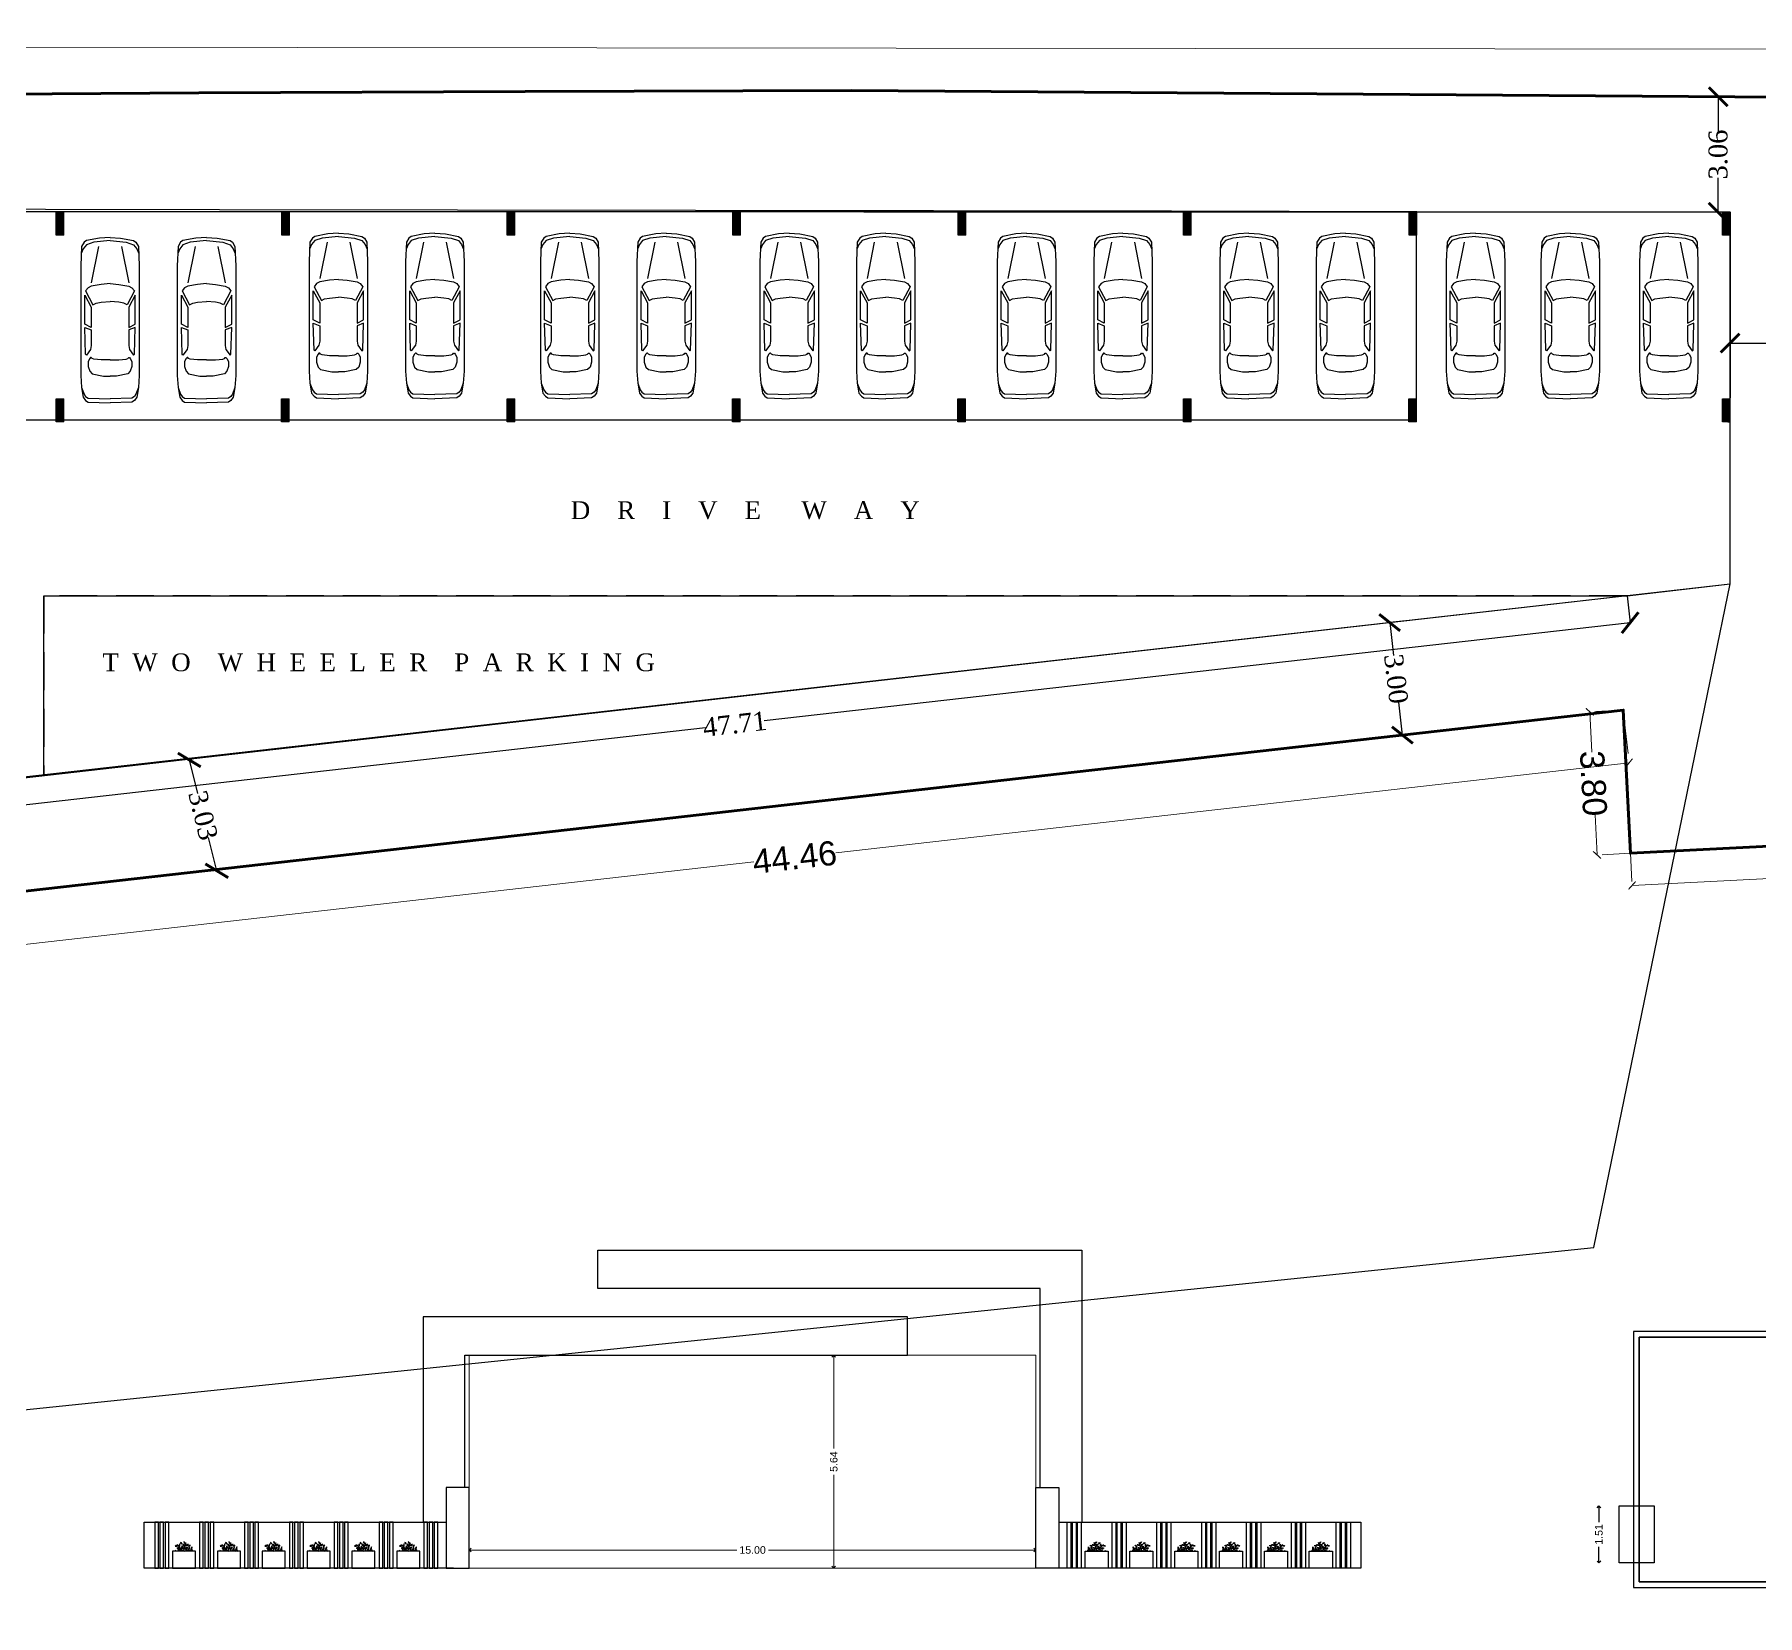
# Model space of a CAD drawing. Header units: metres. Extents: x 0 to 63445, y 32361 to 32804.
# Drawn here: x 63054.12 to 63099.73, y 32688.51 to 32730.38 of the extents above; entities that cross this region are included whole.
import ezdxf

# ---------------------------------------------------------------- set-up
doc = ezdxf.new("R2010")
doc.units = ezdxf.units.M
doc.header["$MEASUREMENT"] = 0
doc.header["$PDMODE"] = 34
doc.header["$PDSIZE"] = -10
for name, pattern in [('CONTINULUS', [0]), ('DASHED', [0.75, 0.5, -0.25]), ('DASHED2', [0.375, 0.25, -0.125]), ('HIDDEN', [9.525, 6.35, -3.175])]:
    doc.linetypes.add(name, pattern=pattern)
doc.layers.get('0').update_dxf_attribs({"lineweight": 25})
for name, color, linetype, lineweight in [('BLK_1_FLR_-1_BLT_UP_AREA', 14, 'DASHED', 9), ('CAR', 252, 'Continuous', 25), ('COLUMN', 1, 'Continuous', 30), ('DIM', 56, 'Continuous', 20), ('MAIN_GATE', 7, 'Continuous', 0), ('site', 15, 'Continuous', 50), ('TEXT-2', 65, 'Continuous', 18), ('wall', 7, 'Continuous', 30)]:
    doc.layers.add(name, color=color, linetype=linetype, lineweight=lineweight)
for name, color, linetype, plot in [('BLK_1_FLR_-1_COVERED_PARKING', 7, 'Continuous', False), ('BLK_2_FLR_0_BATH', 3, 'Continuous', False), ('SPECIAL_PARKING', 7, 'Continuous', False), ('TWO_WHEELER_PARKING', 7, 'Continuous', False)]:
    doc.layers.add(name, color=color, linetype=linetype, plot=plot)
for name, color, linetype in [('ICT_LANDING_POINT_1', 7, 'Continuous'), ('ICT_LANDING_POINT_1_DOOR_2', 7, 'Continuous'), ('TREE', 94, 'Continuous'), ('VISITOR_PARKING', 7, 'Continuous')]:
    doc.layers.add(name, color=color, linetype=linetype)
doc.styles.add('Arial', font='arial.ttf', dxfattribs={"height": 0.2})
doc.styles.add('RS', font='', dxfattribs={"height": 24})
doc.styles.get("Standard").update_dxf_attribs({"font": 'arial.ttf', "height": 0.4})
doc.styles.add('style2', font='arial.ttf', dxfattribs={"height": 0.25})
doc.styles.add('TNR', font='times.ttf', dxfattribs={"height": 0.5})
doc.styles.get('RS').set_extended_font_data('Century Gothic')
doc.dimstyles.new('ARCHANA', dxfattribs={"dimscale": 0, "dimtxt": 0.5, "dimasz": 0.5, "dimexe": 0, "dimexo": 0, "dimgap": 0, "dimtad": 0, "dimzin": 0, "dimdsep": 46, "dimtxsty": 'TNR', "dimblk": 'ARCHTICK', "dimcen": 0.09, "dimclrd": 36, "dimclre": 36, "dimclrt": 7, "dimadec": 0, "dimazin": 0, "dimtfac": 1, "dimtofl": 0, "dimtmove": 0, "dimatfit": 3, "dimldrblk": 'ARCHTICK', "dimfxl": 1, "dimfrac": 2, "dimtolj": 1, "dimtzin": 0, "dimlwd": -1, "dimlwe": -1, "dimarcsym": 0})
doc.dimstyles.new('INT DIM', dxfattribs={"dimtxt": 0.3, "dimasz": 0.1, "dimexe": 0.18, "dimexo": 0.0625, "dimgap": 0.09, "dimtad": 0, "dimzin": 0, "dimdsep": 46, "dimtxsty": 'style2', "dimblk": 'OPEN90', "dimcen": 0.09, "dimse1": 1, "dimse2": 1, "dimclrd": 250, "dimclrt": 256, "dimadec": 0, "dimazin": 0, "dimtfac": 1, "dimtofl": 0, "dimtmove": 0, "dimatfit": 3, "dimfxl": 0.18, "dimtolj": 1, "dimtzin": 0, "dimlwd": -1, "dimarcsym": 0})

# ---------------------------------------------------------------- blocks, each defined once
blk = doc.blocks.new('_ArchTick')
at = {"color": 0, "linetype": 'ByBlock', "const_width": 0.15}
blk.add_lwpolyline([(-0.5, -0.5), (0.5, 0.5)], dxfattribs=at)
blk = doc.blocks.new('*D121')
at = {"layer": 'Defpoints', "color": 0, "linetype": 'HIDDEN', "ltscale": 3, "transparency": 16777216}
for p in [(62981.258, 32730.117), (62981.257, 32728.733), (63118.182, 32728.596)]:
    blk.add_point(p, dxfattribs=at)
at = {"layer": 'DIM', "color": 36, "linetype": 'DASHED2', "ltscale": 3, "transparency": 16777216}
for p, q in [((62981.257, 32729.117), (62981.258, 32730.117)), ((63118.183, 32728.979), (63118.184, 32729.979))]:
    blk.add_line(p, q, dxfattribs=at)
at = {"layer": 'DIM', "ltscale": 3, "transparency": 16777216}
for p, q in [((62981.258, 32730.117), (63046.477, 32730.051)), ((63118.184, 32729.979), (63049.073, 32730.049))]:
    blk.add_line(p, q, dxfattribs=at)
at = {"layer": 'DIM', "linetype": 'HIDDEN', "ltscale": 3, "transparency": 16777216, "xscale": 0.2, "yscale": 0.2, "zscale": 0.2}
for p, rotation in [((62981.258, 32730.117), 179.9424950287205), ((63118.184, 32729.979), 359.9424950287206)]:
    blk.add_blockref('_ArchTick', p, dxfattribs=dict(at, rotation=rotation))
at = {"layer": 'DIM', "linetype": 'HIDDEN', "ltscale": 3, "transparency": 16777216, "insert": (63047.775, 32730.05), "char_height": 0.4, "attachment_point": 5, "rotation": 359.9425}
blk.add_mtext('\\A1;{\\H1.6x;136.93}', dxfattribs=at)
blk = doc.blocks.new('*D118')
at = {"layer": 'Defpoints', "color": 0, "linetype": 'HIDDEN', "ltscale": 3, "transparency": 16777216}
for p in [(63096.175, 32712.489), (63051.993, 32707.482), (63052.152, 32706.085)]:
    blk.add_point(p, dxfattribs=at)
at = {"layer": 'DIM', "color": 36, "linetype": 'DASHED2', "ltscale": 3, "transparency": 16777216}
for p, q in [((63096.22, 32712.086), (63096.333, 32711.092)), ((63052.039, 32707.078), (63052.152, 32706.085))]:
    blk.add_line(p, q, dxfattribs=at)
at = {"layer": 'DIM', "ltscale": 3, "transparency": 16777216}
for p, q in [((63096.333, 32711.092), (63075.328, 32708.712)), ((63052.152, 32706.085), (63073.157, 32708.466))]:
    blk.add_line(p, q, dxfattribs=at)
at = {"layer": 'DIM', "linetype": 'HIDDEN', "ltscale": 3, "transparency": 16777216, "xscale": 0.2, "yscale": 0.2, "zscale": 0.2}
for p, rotation in [((63096.333, 32711.092), 6.466326129298042), ((63052.152, 32706.085), 186.4663261292981)]:
    blk.add_blockref('_ArchTick', p, dxfattribs=dict(at, rotation=rotation))
at = {"layer": 'DIM', "linetype": 'HIDDEN', "ltscale": 3, "transparency": 16777216, "insert": (63074.242, 32708.589), "char_height": 0.4, "attachment_point": 5, "rotation": 6.4663}
blk.add_mtext('\\A1;{\\H1.6x;44.46}', dxfattribs=at)
blk = doc.blocks.new('*D132')
at = {"layer": 'Defpoints', "color": 0, "linetype": 'HIDDEN', "ltscale": 3, "transparency": 16777216}
for p in [(63095.291, 32712.444), (63096.175, 32712.489), (63096.369, 32708.697)]:
    blk.add_point(p, dxfattribs=at)
at = {"layer": 'DIM', "color": 36, "linetype": 'DASHED2', "ltscale": 3, "transparency": 16777216}
for p, q in [((63096.175, 32712.489), (63095.291, 32712.444)), ((63096.369, 32708.697), (63095.485, 32708.652))]:
    blk.add_line(p, q, dxfattribs=at)
at = {"layer": 'DIM', "ltscale": 3, "transparency": 16777216}
for p, q in [((63095.291, 32712.444), (63095.346, 32711.377)), ((63095.485, 32708.652), (63095.43, 32709.719))]:
    blk.add_line(p, q, dxfattribs=at)
at = {"layer": 'DIM', "linetype": 'HIDDEN', "ltscale": 3, "transparency": 16777216, "xscale": 0.2, "yscale": 0.2, "zscale": 0.2}
for p, rotation in [((63095.291, 32712.444), 92.92640889805112), ((63095.485, 32708.652), 272.9264088980511)]:
    blk.add_blockref('_ArchTick', p, dxfattribs=dict(at, rotation=rotation))
at = {"layer": 'DIM', "linetype": 'HIDDEN', "ltscale": 3, "transparency": 16777216, "insert": (63095.388, 32710.548), "char_height": 0.4, "attachment_point": 5, "rotation": 272.9264}
blk.add_mtext('\\A1;{\\H1.6x;3.80}', dxfattribs=at)
blk = doc.blocks.new('*D133')
at = {"layer": 'Defpoints', "color": 0, "linetype": 'HIDDEN', "ltscale": 3, "transparency": 16777216}
for p in [(63105.984, 32709.189), (63096.369, 32708.697), (63096.412, 32707.847)]:
    blk.add_point(p, dxfattribs=at)
at = {"layer": 'DIM', "color": 36, "linetype": 'DASHED2', "ltscale": 3, "transparency": 16777216}
for p, q in [((63105.984, 32709.189), (63106.028, 32708.339)), ((63096.369, 32708.697), (63096.412, 32707.847))]:
    blk.add_line(p, q, dxfattribs=at)
at = {"layer": 'DIM', "ltscale": 3, "transparency": 16777216}
for p, q in [((63096.412, 32707.847), (63100.39, 32708.05)), ((63106.028, 32708.339), (63102.05, 32708.135))]:
    blk.add_line(p, q, dxfattribs=at)
at = {"layer": 'DIM', "linetype": 'HIDDEN', "ltscale": 3, "transparency": 16777216, "xscale": 0.2, "yscale": 0.2, "zscale": 0.2}
for p, rotation in [((63106.028, 32708.339), 2.926408898062193), ((63096.412, 32707.847), 182.9264088980622)]:
    blk.add_blockref('_ArchTick', p, dxfattribs=dict(at, rotation=rotation))
at = {"layer": 'DIM', "linetype": 'HIDDEN', "ltscale": 3, "transparency": 16777216, "insert": (63101.22, 32708.093), "char_height": 0.4, "attachment_point": 5, "rotation": 2.9264}
blk.add_mtext('\\A1;{\\H1.6x;9.63}', dxfattribs=at)
blk = doc.blocks.new('A$C7D115503')
at = {"layer": 'COLUMN', "ltscale": 3}
h = blk.add_hatch(dxfattribs=at)
h.set_pattern_fill('ANSI31', color=256, style=0)
h.paths.add_polyline_path([(-14.4, -11.6), (-6.4, -11.6), (-6.4, 12.4), (-14.4, 12.4)])
at = {"layer": 'COLUMN', "ltscale": 0.05}
for p, q in [((-14.4, 12.4), (-6.4, 12.4)), ((-14.4, 12.4), (-14.4, -11.6)), ((-6.4, 12.4), (-6.4, -11.6)), ((-6.4, -11.6), (-14.4, -11.6))]:
    blk.add_line(p, q, dxfattribs=at)
blk = doc.blocks.new('A$C1D283AF7')
at = {"layer": 'CAR', "linetype": 'ByBlock'}
for p, q in [((458, 4762, 0), (509, 5066, 0)), ((458, 4762, 0), (534, 4965, 0)), ((509, 5066, 0), (585, 5167, 0)), ((534, 4965, 0), (585, 5041, 0)), ((585, 5167, 0), (661, 5218, 0)), ((585, 5041, 0), (661, 5091, 0)), ((661, 5218, 0), (1345, 5243, 0)), ((661, 5091, 0), (1345, 5117, 0)), ((2029, 5218, 0), (1345, 5243, 0)), ((2029, 5091, 0), (1345, 5117, 0)), ((2105, 5167, 0), (2029, 5218, 0)), ((2105, 5041, 0), (2029, 5091, 0)), ((2181, 5066, 0), (2105, 5167, 0)), ((2156, 4965, 0), (2105, 5041, 0)), ((2232, 4762, 0), (2156, 4965, 0)), ((2232, 4762, 0), (2181, 5066, 0)), ((433, 4382, 0), (458, 4762, 0)), ((433, 961, 0), (433, 4382, 0)), ((711, 4255, 0), (787, 4331, 0)), ((787, 4331, 0), (1142, 4407, 0)), ((1142, 4407, 0), (1345, 4407, 0)), ((1548, 4407, 0), (1345, 4407, 0)), ((1902, 4331, 0), (1548, 4407, 0)), ((1978, 4255, 0), (1902, 4331, 0)), ((2257, 4382, 0), (2232, 4762, 0)), ((2257, 961, 0), (2257, 4382, 0)), ((661, 4103, 0), (711, 4255, 0)), ((661, 3951, 0), (661, 4103, 0)), ((711, 3850, 0), (661, 3951, 0)), ((737, 3824, 0), (711, 3850, 0)), ((762, 3824, 0), (737, 3824, 0)), ((787, 3850, 0), (762, 3824, 0)), ((838, 3875, 0), (787, 3850, 0)), ((1066, 3900, 0), (838, 3875, 0)), ((1345, 3900, 0), (1066, 3900, 0)), ((1345, 3900, 0), (1624, 3900, 0)), ((1624, 3900, 0), (1852, 3875, 0)), ((1852, 3875, 0), (1902, 3850, 0)), ((1902, 3850, 0), (1928, 3824, 0)), ((1928, 3824, 0), (1953, 3824, 0)), ((1953, 3824, 0), (1978, 3850, 0)), ((2029, 4103, 0), (1978, 4255, 0)), ((1978, 3850, 0), (2029, 3951, 0)), ((2029, 3951, 0), (2029, 4103, 0)), ((585, 3723, 0), (559, 2887, 0)), ((610, 3748, 0), (585, 3723, 0)), ((737, 3571, 0), (610, 3748, 0)), ((762, 3444, 0), (737, 3571, 0)), ((762, 2963, 0), (762, 3444, 0)), ((1928, 3444, 0), (1953, 3571, 0)), ((1928, 2963, 0), (1928, 3444, 0)), ((1953, 3571, 0), (2080, 3748, 0)), ((2080, 3748, 0), (2105, 3723, 0)), ((2105, 3723, 0), (2130, 2887, 0)), ((559, 2887, 0), (762, 2963, 0)), ((762, 2887, 0), (559, 2785, 0)), ((559, 2785, 0), (559, 1873, 0)), ((762, 2253, 0), (762, 2887, 0)), ((2130, 2887, 0), (1928, 2963, 0)), ((1928, 2887, 0), (2130, 2785, 0)), ((1928, 2253, 0), (1928, 2887, 0)), ((2130, 2785, 0), (2130, 1873, 0)), ((559, 1873, 0), (762, 2253, 0)), ((585, 1746, 0), (813, 2177, 0)), ((813, 2177, 0), (914, 2126, 0)), ((1877, 2177, 0), (1776, 2126, 0)), ((2105, 1746, 0), (1877, 2177, 0)), ((2130, 1873, 0), (1928, 2253, 0)), ((661, 1645, 0), (585, 1746, 0)), ((762, 1594, 0), (661, 1645, 0)), ((914, 2126, 0), (1066, 2101, 0)), ((1066, 2101, 0), (1345, 2076, 0)), ((1624, 2101, 0), (1345, 2076, 0)), ((1776, 2126, 0), (1624, 2101, 0)), ((1928, 1594, 0), (2029, 1645, 0)), ((2029, 1645, 0), (2105, 1746, 0)), ((1066, 1544, 0), (762, 1594, 0)), ((990, 353, 0), (762, 1493, 0)), ((1345, 1518, 0), (1066, 1544, 0)), ((1345, 1518, 0), (1624, 1544, 0)), ((1624, 1544, 0), (1928, 1594, 0)), ((1700, 353, 0), (1928, 1493, 0)), ((458, 353, 0), (433, 961, 0)), ((509, 429, 0), (458, 555, 0)), ((2181, 429, 0), (2232, 555, 0)), ((2232, 353, 0), (2257, 961, 0)), ((534, 226, 0), (458, 353, 0)), ((610, 302, 0), (509, 429, 0)), ((610, 175, 0), (534, 226, 0)), ((838, 226, 0), (610, 302, 0)), ((1015, 99, 0), (610, 175, 0)), ((1345, 175, 0), (838, 226, 0)), ((1345, 74, 0), (1015, 99, 0)), ((1345, 175, 0), (1852, 226, 0)), ((1345, 74, 0), (1674, 99, 0)), ((1674, 99, 0), (2080, 175, 0)), ((1852, 226, 0), (2080, 302, 0)), ((2080, 302, 0), (2181, 429, 0)), ((2080, 175, 0), (2156, 226, 0)), ((2156, 226, 0), (2232, 353, 0))]:
    blk.add_line(p, q, dxfattribs=at)
blk = doc.blocks.new('*D150')
at = {"layer": 'Defpoints', "color": 0, "ltscale": 0.5, "transparency": 16777216}
for p in [(63058.487, 32711.237), (63058.215, 32711.169), (63059.214, 32708.3)]:
    blk.add_point(p, dxfattribs=at)
at = {"layer": 'wall', "color": 36, "ltscale": 0.5, "transparency": 16777216}
for p, q in [((63058.487, 32711.237), (63058.215, 32711.169)), ((63058.215, 32711.169), (63058.434, 32710.284)), ((63058.942, 32708.233), (63058.723, 32709.118)), ((63059.214, 32708.3), (63058.942, 32708.233))]:
    blk.add_line(p, q, dxfattribs=at)
at = {"layer": 'wall', "color": 36, "ltscale": 0.5, "transparency": 16777216, "xscale": 0.5, "yscale": 0.5, "zscale": 0.5}
for p, rotation in [((63058.215, 32711.169), 103.9059991538562), ((63058.942, 32708.233), 283.9059991538562)]:
    blk.add_blockref('_ArchTick', p, dxfattribs=dict(at, rotation=rotation))
at = {"layer": 'wall', "color": 7, "ltscale": 0.5, "transparency": 16777216, "insert": (63058.579, 32709.701), "char_height": 0.5, "attachment_point": 5, "rotation": 283.906, "style": 'TNR'}
blk.add_mtext('\\A1;3.03', dxfattribs=at)
blk = doc.blocks.new('*D151')
at = {"layer": 'Defpoints', "color": 0, "ltscale": 0.5, "transparency": 16777216}
for p in [(63089.993, 32714.808), (63090.419, 32714.856), (63090.757, 32711.875)]:
    blk.add_point(p, dxfattribs=at)
at = {"layer": 'wall', "color": 36, "ltscale": 0.5, "transparency": 16777216}
for p, q in [((63090.419, 32714.856), (63089.993, 32714.808)), ((63089.993, 32714.808), (63090.092, 32713.931)), ((63090.331, 32711.827), (63090.232, 32712.703)), ((63090.757, 32711.875), (63090.331, 32711.827))]:
    blk.add_line(p, q, dxfattribs=at)
at = {"layer": 'wall', "color": 36, "ltscale": 0.5, "transparency": 16777216, "xscale": 0.5, "yscale": 0.5, "zscale": 0.5}
for p, rotation in [((63089.993, 32714.808), 96.46632612930787), ((63090.331, 32711.827), 276.4663261293079)]:
    blk.add_blockref('_ArchTick', p, dxfattribs=dict(at, rotation=rotation))
at = {"layer": 'wall', "color": 7, "ltscale": 0.5, "transparency": 16777216, "insert": (63090.162, 32713.317), "char_height": 0.5, "attachment_point": 5, "rotation": 276.4663, "style": 'TNR'}
blk.add_mtext('\\A1;3.00', dxfattribs=at)
blk = doc.blocks.new('*D164')
at = {"layer": 'Defpoints', "color": 0, "ltscale": 0.5, "transparency": 16777216}
for p in [(63096.278, 32715.52), (63096.359, 32714.804), (63048.872, 32710.147)]:
    blk.add_point(p, dxfattribs=at)
at = {"layer": 'wall', "color": 36, "ltscale": 0.5, "transparency": 16777216}
for p, q in [((63096.278, 32715.52), (63096.359, 32714.804)), ((63096.359, 32714.804), (63073.431, 32712.206)), ((63048.953, 32709.431), (63071.881, 32712.03)), ((63048.872, 32710.147), (63048.953, 32709.431))]:
    blk.add_line(p, q, dxfattribs=at)
at = {"layer": 'wall', "color": 36, "ltscale": 0.5, "transparency": 16777216, "xscale": 0.5, "yscale": 0.5, "zscale": 0.5}
for p, rotation in [((63096.359, 32714.804), 6.466326129304158), ((63048.953, 32709.431), 186.4663261293041)]:
    blk.add_blockref('_ArchTick', p, dxfattribs=dict(at, rotation=rotation))
at = {"layer": 'wall', "color": 7, "ltscale": 0.5, "transparency": 16777216, "insert": (63072.656, 32712.118), "char_height": 0.5, "attachment_point": 5, "rotation": 6.4663, "style": 'TNR'}
blk.add_mtext('\\A1;47.71', dxfattribs=at)
blk = doc.blocks.new('*D173')
at = {"layer": 'Defpoints', "color": 0, "ltscale": 0.5, "transparency": 16777216}
for p in [(63098.69, 32728.732), (63099.03, 32728.732), (63099.008, 32725.675)]:
    blk.add_point(p, dxfattribs=at)
at = {"layer": 'wall', "color": 36, "ltscale": 0.5, "transparency": 16777216}
for p, q in [((63099.03, 32728.732), (63098.69, 32728.732)), ((63098.69, 32728.732), (63098.69, 32727.82)), ((63098.69, 32725.675), (63098.69, 32726.587)), ((63099.008, 32725.675), (63098.69, 32725.675))]:
    blk.add_line(p, q, dxfattribs=at)
at = {"layer": 'wall', "color": 36, "ltscale": 0.5, "transparency": 16777216, "xscale": 0.5, "yscale": 0.5, "zscale": 0.5}
for p, rotation in [((63098.69, 32728.732), 90), ((63098.69, 32725.675), 270)]:
    blk.add_blockref('_ArchTick', p, dxfattribs=dict(at, rotation=rotation))
at = {"layer": 'wall', "color": 7, "ltscale": 0.5, "transparency": 16777216, "insert": (63098.69, 32727.204), "char_height": 0.5, "attachment_point": 5, "rotation": 90, "style": 'TNR'}
blk.add_mtext('\\A1;3.06', dxfattribs=at)
blk = doc.blocks.new('*D174')
at = {"layer": 'Defpoints', "color": 0, "ltscale": 0.5, "transparency": 16777216}
for p in [(63099.005, 32722.321), (63119.77, 32722.339), (63119.77, 32722.208)]:
    blk.add_point(p, dxfattribs=at)
at = {"layer": 'wall', "color": 36, "ltscale": 0.5, "transparency": 16777216}
for p, q in [((63099.005, 32722.321), (63099.005, 32722.208)), ((63099.005, 32722.208), (63108.579, 32722.208)), ((63119.77, 32722.208), (63110.196, 32722.208)), ((63119.77, 32722.339), (63119.77, 32722.208))]:
    blk.add_line(p, q, dxfattribs=at)
at = {"layer": 'wall', "color": 36, "ltscale": 0.5, "transparency": 16777216, "xscale": 0.5, "yscale": 0.5, "zscale": 0.5, "rotation": 180}
blk.add_blockref('_ArchTick', (63099.005, 32722.208), dxfattribs=at)
at = {"layer": 'wall', "color": 36, "ltscale": 0.5, "transparency": 16777216, "xscale": 0.5, "yscale": 0.5, "zscale": 0.5}
blk.add_blockref('_ArchTick', (63119.77, 32722.208), dxfattribs=at)
at = {"layer": 'wall', "color": 7, "ltscale": 0.5, "transparency": 16777216, "insert": (63109.388, 32722.208), "char_height": 0.5, "attachment_point": 5, "style": 'TNR'}
blk.add_mtext('\\A1;20.76', dxfattribs=at)
blk = doc.blocks.new('_Open90')
at = {"color": 0, "linetype": 'ByBlock', "lineweight": -2}
for p, q in [((0, 0), (-1, 0)), ((-0.5, 0.5), (0, 0)), ((0, 0), (-0.5, -0.5))]:
    blk.add_line(p, q, dxfattribs=at)
blk = doc.blocks.new('*D487')
at = {"layer": 'Defpoints', "color": 0, "linetype": 'CONTINULUS', "ltscale": 0.05, "transparency": 16777216}
for p in [(63065.628, 32690.608), (63080.625, 32690.608), (63080.625, 32690.243)]:
    blk.add_point(p, dxfattribs=at)
at = {"layer": 'MAIN_GATE', "color": 250, "ltscale": 0.05, "transparency": 16777216}
for p, q in [((63065.728, 32690.243), (63072.709, 32690.243)), ((63080.525, 32690.243), (63073.544, 32690.243))]:
    blk.add_line(p, q, dxfattribs=at)
at = {"layer": 'MAIN_GATE', "color": 250, "linetype": 'CONTINULUS', "ltscale": 0.05, "transparency": 16777216, "xscale": 0.1, "yscale": 0.1, "zscale": 0.1, "rotation": 180}
blk.add_blockref('_Open90', (63065.628, 32690.243), dxfattribs=at)
at = {"layer": 'MAIN_GATE', "color": 250, "linetype": 'CONTINULUS', "ltscale": 0.05, "transparency": 16777216, "xscale": 0.1, "yscale": 0.1, "zscale": 0.1}
blk.add_blockref('_Open90', (63080.625, 32690.243), dxfattribs=at)
at = {"layer": 'MAIN_GATE', "linetype": 'CONTINULUS', "ltscale": 0.05, "transparency": 16777216, "insert": (63073.127, 32690.243), "char_height": 0.2, "attachment_point": 5, "style": 'Arial', "bg_fill": 3, "box_fill_scale": 1.25, "bg_fill_color": 256, "bg_fill_true_color": 13158600, "bg_fill_transparency": 0}
blk.add_mtext('\\A1;15.00', dxfattribs=at)
blk = doc.blocks.new('KTJGKTH')
at = {"layer": 'BLK_2_FLR_0_BATH', "color": 9, "ltscale": 0.5, "true_color": 0xc7c8ca}
blk.add_lwpolyline([(63074.568, 32688.73), (63075.179, 32688.73), (63075.179, 32689.175), (63074.568, 32689.175)], close=True, dxfattribs=at)
at = {"layer": 'TREE'}
for points in [[(63074.854, 32689.175, 0), (63074.691, 32689.356, 0)], [(63074.858, 32689.175, 0), (63074.934, 32689.408, 0)], [(63074.875, 32689.175, 0), (63075.101, 32689.223, 0)]]:
    blk.add_polyline3d(points, dxfattribs=at)
for centre, radius, start, end in [((63074.687, 32689.261), 0.0698, 59.75, 132.0497), ((63074.668, 32689.476), 0.166, 260.3878, 289.0632), ((63074.851, 32689.312), 0.105, 143.3521, 190.9965), ((63074.587, 32689.359), 0.18, 338.197, 5.0866), ((63074.777, 32689.368), 0.0411, 0.9077, 80.1073), ((63074.822, 32689.406), 0.0377, 176.5427, 264.4723), ((63074.767, 32689.288), 0.0677, 302.4729, 28.6145), ((63074.935, 32689.245), 0.133, 145.1527, 185.9348), ((63075.206, 32689.523), 0.398, 203.8113, 217.5003), ((63074.824, 32689.295), 0.0697, 347.2702, 75.7188), ((63075.026, 32689.484), 0.166, 200.3878, 229.0632), ((63074.849, 32689.36), 0.0698, 359.75, 72.0497), ((63074.976, 32689.247), 0.105, 83.3521, 130.9965), ((63074.885, 32689.499), 0.18, 278.197, 305.0866), ((63074.997, 32689.338), 0.0385, 262.8639, 358.5782), ((63075.036, 32689.291), 0.0454, 91.7015, 169.7406), ((63074.56, 32689.031), 0.18, 52.9336, 65.0866), ((63074.732, 32689.236), 0.105, 203.3521, 215.7656), ((63074.734, 32689.205), 0.0697, 47.2702, 135.7188), ((63074.727, 32689.649), 0.398, 263.8113, 277.5003), ((63074.711, 32689.151), 0.0677, 20.2825, 88.6145), ((63074.833, 32689.276), 0.133, 205.1527, 229.3085), ((63074.794, 32689.183), 0.0411, 60.9077, 140.1073), ((63074.783, 32689.241), 0.0377, 236.5427, 324.4723), ((63074.881, 32689.27), 0.0377, 176.5427, 264.4723), ((63074.836, 32689.232), 0.0411, 0.9077, 80.1073), ((63074.96, 32689.14), 0.133, 85.1527, 125.9348), ((63074.913, 32689.308), 0.0677, 242.4729, 328.6145), ((63074.955, 32689.2), 0.0377, 116.5427, 204.4723), ((63074.899, 32689.22), 0.0411, 300.9077, 20.1073), ((63074.948, 32689.261), 0.0697, 287.2702, 15.7188), ((63075.336, 32689.045), 0.398, 143.8113, 157.5003), ((63075.155, 32689.311), 0.18, 218.197, 229.1153), ((63074.983, 32689.106), 0.105, 41.055, 70.9965), ((63075.216, 32689.183), 0.166, 140.3878, 169.0632), ((63075.02, 32689.274), 0.0698, 299.75, 12.0497), ((63075.137, 32689.236), 0.0673, 196.0238, 246.0109), ((63075.052, 32689.162), 0.059, 12.2233, 69.8114)]:
    blk.add_arc(centre, radius, start, end, dxfattribs=at)
blk = doc.blocks.new('*D488')
at = {"layer": 'Defpoints', "color": 0, "linetype": 'CONTINULUS', "ltscale": 0.05, "transparency": 16777216}
for p in [(63074.732, 32695.405), (63074.732, 32689.765), (63075.276, 32689.765)]:
    blk.add_point(p, dxfattribs=at)
at = {"layer": 'MAIN_GATE', "color": 250, "ltscale": 0.05, "transparency": 16777216}
for p, q in [((63075.276, 32695.305), (63075.276, 32692.934)), ((63075.276, 32689.865), (63075.276, 32692.236))]:
    blk.add_line(p, q, dxfattribs=at)
at = {"layer": 'MAIN_GATE', "color": 250, "linetype": 'CONTINULUS', "ltscale": 0.05, "transparency": 16777216, "xscale": 0.1, "yscale": 0.1, "zscale": 0.1}
for p, rotation in [((63075.276, 32695.405), 90), ((63075.276, 32689.765), 270)]:
    blk.add_blockref('_Open90', p, dxfattribs=dict(at, rotation=rotation))
at = {"layer": 'MAIN_GATE', "linetype": 'CONTINULUS', "ltscale": 0.05, "transparency": 16777216, "insert": (63075.276, 32692.585), "char_height": 0.2, "attachment_point": 5, "rotation": 90, "style": 'Arial', "bg_fill": 3, "box_fill_scale": 1.25, "bg_fill_color": 256, "bg_fill_true_color": 13158600, "bg_fill_transparency": 0}
blk.add_mtext('\\A1;5.64', dxfattribs=at)
blk = doc.blocks.new('*D490')
at = {"layer": 'Defpoints', "color": 0, "linetype": 'CONTINULUS', "ltscale": 0.05, "transparency": 16777216}
for p in [(63096.065, 32691.41), (63095.532, 32689.902), (63096.065, 32689.902)]:
    blk.add_point(p, dxfattribs=at)
at = {"layer": 'ICT_LANDING_POINT_1_DOOR_2', "color": 250, "ltscale": 0.05, "transparency": 16777216}
for p, q in [((63095.532, 32691.31), (63095.532, 32690.977)), ((63095.532, 32690.002), (63095.532, 32690.335))]:
    blk.add_line(p, q, dxfattribs=at)
at = {"layer": 'ICT_LANDING_POINT_1_DOOR_2', "color": 250, "linetype": 'CONTINULUS', "ltscale": 0.05, "transparency": 16777216, "xscale": 0.1, "yscale": 0.1, "zscale": 0.1}
for p, rotation in [((63095.532, 32691.41), 90), ((63095.532, 32689.902), 270)]:
    blk.add_blockref('_Open90', p, dxfattribs=dict(at, rotation=rotation))
at = {"layer": 'ICT_LANDING_POINT_1_DOOR_2', "linetype": 'CONTINULUS', "ltscale": 0.05, "transparency": 16777216, "insert": (63095.532, 32690.656), "char_height": 0.2, "attachment_point": 5, "rotation": 90, "style": 'Arial', "bg_fill": 3, "box_fill_scale": 1.25, "bg_fill_color": 256, "bg_fill_true_color": 13158600, "bg_fill_transparency": 0}
blk.add_mtext('\\A1;1.51', dxfattribs=at)
blk = doc.blocks.new('*D869')
at = {"layer": 'Defpoints', "color": 0, "ltscale": 3, "transparency": 16777216}
for p in [(0.832, 32714.342), (63267.277, 32714.342), (0, 32701.59)]:
    blk.add_point(p, dxfattribs=at)
at = {"layer": 'DIM', "ltscale": 3, "transparency": 16777216}
for p, q in [((5.832, 32714.342), (0.832, 32714.342)), ((0.832, 32714.342), (0.832, 32708.36)), ((0.832, 32701.59), (0.832, 32707.571)), ((0, 32701.59), (0.832, 32701.59))]:
    blk.add_line(p, q, dxfattribs=at)
at = {"layer": 'DIM', "ltscale": 3, "transparency": 16777216, "xscale": 0.05, "yscale": 0.05, "zscale": 0.05}
for p, rotation in [((0.832, 32714.342), 90), ((0.832, 32701.59), 270)]:
    blk.add_blockref('_ArchTick', p, dxfattribs=dict(at, rotation=rotation))
at = {"layer": 'DIM', "color": 7, "ltscale": 3, "transparency": 16777216, "insert": (0.832, 32707.966), "char_height": 0.4, "attachment_point": 5, "rotation": 90}
blk.add_mtext('\\A1;{\\H0.6x;12.75}', dxfattribs=at)
blk = doc.blocks.new('*D876')
at = {"layer": 'Defpoints', "color": 0, "ltscale": 3, "transparency": 16777216}
for p in [(0.832, 32691.245), (63267.277, 32691.245), (0, 32678.494)]:
    blk.add_point(p, dxfattribs=at)
at = {"layer": 'DIM', "ltscale": 3, "transparency": 16777216}
for p, q in [((5.832, 32691.245), (0.832, 32691.245)), ((0.832, 32691.245), (0.832, 32685.264)), ((0.832, 32678.494), (0.832, 32684.475)), ((0, 32678.494), (0.832, 32678.494))]:
    blk.add_line(p, q, dxfattribs=at)
at = {"layer": 'DIM', "ltscale": 3, "transparency": 16777216, "xscale": 0.05, "yscale": 0.05, "zscale": 0.05}
for p, rotation in [((0.832, 32691.245), 90), ((0.832, 32678.494), 270)]:
    blk.add_blockref('_ArchTick', p, dxfattribs=dict(at, rotation=rotation))
at = {"layer": 'DIM', "color": 7, "ltscale": 3, "transparency": 16777216, "insert": (0.832, 32684.87), "char_height": 0.4, "attachment_point": 5, "rotation": 90}
blk.add_mtext('\\A1;{\\H0.6x;12.75}', dxfattribs=at)

msp = doc.modelspace()

# ---------------------------------------------------------------- linework, layer by layer
at = {"color": 11, "ltscale": 0.5, "true_color": 0xf27172}
for points in [[(63080.7406, 32691.8985), (63080.7406, 32697.1709), (63069.0286, 32697.1709), (63069.0286, 32698.1817), (63081.8457, 32698.1817), (63081.8457, 32690.9768)], [(63065.5126, 32691.8985), (63065.5126, 32695.4045), (63077.2246, 32695.4045), (63077.2246, 32696.4153), (63064.4076, 32696.4153), (63064.4076, 32690.9768)]]:
    msp.add_lwpolyline(points, dxfattribs=at)
at = {"color": 1, "ltscale": 0.5}
for points in [[(63103.129, 32696.0323), (63096.4456, 32696.0323), (63096.4456, 32689.2508), (63103.129, 32689.2508)], [(63102.979, 32695.8823), (63096.5956, 32695.8823), (63096.5956, 32689.4008), (63102.979, 32689.4008)]]:
    msp.add_lwpolyline(points, close=True, dxfattribs=at)
at = {"color": 7, "linetype": 'Continuous'}
for points in [[(63065.2128, 32689.7652), (63057.0206, 32689.7652), (63057.0206, 32690.9768), (63065.0173, 32690.9768)], [(63081.2359, 32690.9768), (63089.2327, 32690.9768), (63089.2327, 32689.7652), (63081.2359, 32689.7652)]]:
    msp.add_lwpolyline(points, dxfattribs=at)
at = {"color": 9, "linetype": 'Continuous', "true_color": 0xc7c8ca}
for points in [[(63057.3969, 32690.9768), (63057.3002, 32690.9768), (63057.3002, 32689.7652), (63057.3969, 32689.7652)], [(63057.5347, 32690.9768), (63057.4381, 32690.9768), (63057.4381, 32689.7652), (63057.5347, 32689.7652)], [(63057.6726, 32690.9768), (63057.5759, 32690.9768), (63057.5759, 32689.7652), (63057.6726, 32689.7652)], [(63058.5845, 32690.9768), (63058.4878, 32690.9768), (63058.4878, 32689.7652), (63058.5845, 32689.7652)], [(63058.7223, 32690.9768), (63058.6256, 32690.9768), (63058.6256, 32689.7652), (63058.7223, 32689.7652)], [(63058.8601, 32690.9768), (63058.7634, 32690.9768), (63058.7634, 32689.7652), (63058.8601, 32689.7652)], [(63059.772, 32690.9768), (63059.6753, 32690.9768), (63059.6753, 32689.7652), (63059.772, 32689.7652)], [(63059.9098, 32690.9768), (63059.8131, 32690.9768), (63059.8131, 32689.7652), (63059.9098, 32689.7652)], [(63060.0476, 32690.9768), (63059.951, 32690.9768), (63059.951, 32689.7652), (63060.0476, 32689.7652)], [(63060.9595, 32690.9768), (63060.8629, 32690.9768), (63060.8629, 32689.7652), (63060.9595, 32689.7652)], [(63061.0974, 32690.9768), (63061.0007, 32690.9768), (63061.0007, 32689.7652), (63061.0974, 32689.7652)], [(63061.2352, 32690.9768), (63061.1385, 32690.9768), (63061.1385, 32689.7652), (63061.2352, 32689.7652)], [(63062.1471, 32690.9768), (63062.0504, 32690.9768), (63062.0504, 32689.7652), (63062.1471, 32689.7652)], [(63062.2849, 32690.9768), (63062.1882, 32690.9768), (63062.1882, 32689.7652), (63062.2849, 32689.7652)], [(63062.4227, 32690.9768), (63062.326, 32690.9768), (63062.326, 32689.7652), (63062.4227, 32689.7652)], [(63063.3346, 32690.9768), (63063.2379, 32690.9768), (63063.2379, 32689.7652), (63063.3346, 32689.7652)], [(63063.4724, 32690.9768), (63063.3758, 32690.9768), (63063.3758, 32689.7652), (63063.4724, 32689.7652)], [(63063.6103, 32690.9768), (63063.5136, 32690.9768), (63063.5136, 32689.7652), (63063.6103, 32689.7652)], [(63064.5222, 32690.9768), (63064.4255, 32690.9768), (63064.4255, 32689.7652), (63064.5222, 32689.7652)], [(63064.66, 32690.9768), (63064.5633, 32690.9768), (63064.5633, 32689.7652), (63064.66, 32689.7652)], [(63064.7978, 32690.9768), (63064.7011, 32690.9768), (63064.7011, 32689.7652), (63064.7978, 32689.7652)], [(63081.4555, 32690.9768), (63081.5521, 32690.9768), (63081.5521, 32689.7652), (63081.4555, 32689.7652)], [(63081.5933, 32690.9768), (63081.69, 32690.9768), (63081.69, 32689.7652), (63081.5933, 32689.7652)], [(63081.7311, 32690.9768), (63081.8278, 32690.9768), (63081.8278, 32689.7652), (63081.7311, 32689.7652)], [(63082.643, 32690.9768), (63082.7397, 32690.9768), (63082.7397, 32689.7652), (63082.643, 32689.7652)], [(63082.7808, 32690.9768), (63082.8775, 32690.9768), (63082.8775, 32689.7652), (63082.7808, 32689.7652)], [(63082.9186, 32690.9768), (63083.0153, 32690.9768), (63083.0153, 32689.7652), (63082.9186, 32689.7652)], [(63083.8305, 32690.9768), (63083.9272, 32690.9768), (63083.9272, 32689.7652), (63083.8305, 32689.7652)], [(63083.9684, 32690.9768), (63084.065, 32690.9768), (63084.065, 32689.7652), (63083.9684, 32689.7652)], [(63084.1062, 32690.9768), (63084.2029, 32690.9768), (63084.2029, 32689.7652), (63084.1062, 32689.7652)], [(63085.0181, 32690.9768), (63085.1148, 32690.9768), (63085.1148, 32689.7652), (63085.0181, 32689.7652)], [(63085.1559, 32690.9768), (63085.2526, 32690.9768), (63085.2526, 32689.7652), (63085.1559, 32689.7652)], [(63085.2937, 32690.9768), (63085.3904, 32690.9768), (63085.3904, 32689.7652), (63085.2937, 32689.7652)], [(63086.2056, 32690.9768), (63086.3023, 32690.9768), (63086.3023, 32689.7652), (63086.2056, 32689.7652)], [(63086.3434, 32690.9768), (63086.4401, 32690.9768), (63086.4401, 32689.7652), (63086.3434, 32689.7652)], [(63086.4813, 32690.9768), (63086.5779, 32690.9768), (63086.5779, 32689.7652), (63086.4813, 32689.7652)], [(63087.3931, 32690.9768), (63087.4898, 32690.9768), (63087.4898, 32689.7652), (63087.3931, 32689.7652)], [(63087.531, 32690.9768), (63087.6277, 32690.9768), (63087.6277, 32689.7652), (63087.531, 32689.7652)], [(63087.6688, 32690.9768), (63087.7655, 32690.9768), (63087.7655, 32689.7652), (63087.6688, 32689.7652)], [(63088.5807, 32690.9768), (63088.6774, 32690.9768), (63088.6774, 32689.7652), (63088.5807, 32689.7652)], [(63088.7185, 32690.9768), (63088.8152, 32690.9768), (63088.8152, 32689.7652), (63088.7185, 32689.7652)], [(63088.8563, 32690.9768), (63088.953, 32690.9768), (63088.953, 32689.7652), (63088.8563, 32689.7652)]]:
    msp.add_lwpolyline(points, close=True, dxfattribs=at)
at = {"layer": 'BLK_1_FLR_-1_BLT_UP_AREA', "color": 14, "linetype": 'CONTINULUS', "ltscale": 0.05}
msp.add_lwpolyline([(62963.109, 32725.9046), (62963.109, 32720.1278), (62959.602, 32720.1278), (62958.4002, 32712.2986), (62963.109, 32712.2986), (62963.109, 32707.4882), (62977.5007, 32707.4882), (62977.5007, 32698.5199), (63001.0856, 32698.5194), (63001.0856, 32693.4478), (63048.8719, 32693.4478), (63048.8719, 32710.124), (63099.0078, 32715.8294), (63099.0123, 32725.675), (62963.109, 32725.9046)], close=True, dxfattribs=at)
at = {"layer": 'BLK_1_FLR_-1_COVERED_PARKING', "ltscale": 0.5}
msp.add_lwpolyline([(62963.109, 32725.9046), (62963.109, 32720.1278), (62959.602, 32720.1278), (62958.4002, 32712.2986), (62963.109, 32712.2986), (62963.109, 32707.4882), (62977.5007, 32707.4882), (62977.5007, 32698.5199), (63001.0857, 32698.5194), (63001.0856, 32693.4478), (63048.8719, 32693.4478), (63095.3959, 32698.2577), (63099.0078, 32715.8294), (63099.0078, 32725.675), (63098.6104, 32725.6752), (63090.7094, 32725.682), (63090.4449, 32725.6895), (63084.2161, 32725.7), (63059.0174, 32725.7426), (62971.542, 32725.9046), (62963.109, 32725.9046)], close=True, dxfattribs=at)
at = {"layer": 'CAR', "linetype": 'DASHED', "ltscale": 2}
for p, q in [((63096.278, 32715.52), (63054.365, 32715.52)), ((63054.365, 32715.52), (63054.365, 32710.7696))]:
    msp.add_line(p, q, dxfattribs=at)
at = {"layer": 'ICT_LANDING_POINT_1', "linetype": 'CONTINULUS', "ltscale": 0.05}
msp.add_lwpolyline([(63096.5956, 32695.8823), (63102.979, 32695.8823), (63102.979, 32689.4008), (63096.5956, 32689.4008)], close=True, dxfattribs=at)
at = {"layer": 'site', "lineweight": 60}
for points in [[(63046.8012, 32728.7618), (63058.4683, 32728.8426), (63067.1103, 32728.8703), (63075.7554, 32728.8981), (63091.7502, 32728.7842), (63107.7449, 32728.6702), (63112.9636, 32728.6331), (63118.1822, 32728.5959), (63120.8811, 32717.9607)], [(63120.8811, 32717.9607), (63122.7766, 32709.2608), (63105.9841, 32709.1886), (63096.3685, 32708.697), (63096.1747, 32712.4891), (63081.6394, 32710.8417), (63068.7688, 32709.3829), (63051.9933, 32707.4816)]]:
    msp.add_lwpolyline(points, dxfattribs=at)
at = {"layer": 'SPECIAL_PARKING', "color": 2, "ltscale": 0.5}
msp.add_lwpolyline([(62963.109, 32725.9046), (62963.109, 32720.1278), (62959.602, 32720.1278), (62958.4002, 32712.2986), (62963.109, 32712.2986), (62963.109, 32707.4882), (62977.5007, 32707.4882), (62977.5007, 32698.5199), (63001.0857, 32698.5194), (63001.0856, 32675.9187), (63048.8719, 32675.9187), (63048.8719, 32710.147), (63099.0078, 32715.8294), (63099.0078, 32725.675), (63098.6104, 32725.6752), (63090.7094, 32725.682), (63090.4449, 32725.6895), (63084.2161, 32725.7), (63059.0174, 32725.7426), (62971.542, 32725.9046), (62963.109, 32725.9046)], close=True, dxfattribs=at)
at = {"layer": 'TWO_WHEELER_PARKING', "color": 1, "linetype": 'Continuous'}
msp.add_lwpolyline([(63054.365, 32710.7696), (63054.365, 32715.52), (63096.278, 32715.52), (63054.365, 32710.7696)], dxfattribs=at)
at = {"layer": 'VISITOR_PARKING', "linetype": 'CONTINULUS', "ltscale": 0.05}
msp.add_lwpolyline([(63090.7012, 32725.682), (63017.9397, 32725.682), (63017.9397, 32720.1733), (63090.7012, 32720.1733)], close=True, dxfattribs=at)
at = {"layer": 'wall', "ltscale": 0.5}
for p, q in [((62971.542, 32725.7333), (63099.0078, 32725.675)), ((63099.0078, 32715.8294), (63099.0041, 32725.0665)), ((63096.278, 32715.52), (63099.0078, 32715.8294)), ((63096.278, 32715.52), (63048.8719, 32710.147))]:
    msp.add_line(p, q, dxfattribs=at)

# ---------------------------------------------------------------- block references
at = {"color": 1}
for p in [(-16.7988, 1.0349), (-15.6113, 1.0349), (-14.4237, 1.0349), (-13.2362, 1.0349), (-12.0487, 1.0349), (-10.8611, 1.0349)]:
    msp.add_blockref('KTJGKTH', p, dxfattribs=at)
at = {"color": 1, "xscale": -1}
for p in [(126157.1062, 1.0349), (126158.2938, 1.0349), (126159.4813, 1.0349), (126160.6688, 1.0349), (126161.8564, 1.0349), (126163.0439, 1.0349)]:
    msp.add_blockref('KTJGKTH', p, dxfattribs=at)
at = {"layer": 'CAR', "extrusion": (-3.75e-14, 0.001087, 0.999999), "xscale": 0.0008481566692353, "yscale": 0.0008481566692353, "zscale": 0.8481566721217545, "rotation": 180}
for p in [(63057.2561, 32725.0521, 35.5867), (63059.8105, 32725.0521, 35.5867), (63063.3022, 32725.1648, 35.5868), (63065.8565, 32725.1648, 35.5868), (63069.4266, 32725.1649, 35.5868), (63071.9809, 32725.1649, 35.5868), (63075.2371, 32725.1649, 35.5868), (63077.7914, 32725.1649, 35.5868), (63081.5185, 32725.1649, 35.5868), (63084.0729, 32725.1649, 35.5868), (63087.4075, 32725.1649, 35.5868), (63089.9619, 32725.1649, 35.5868), (63093.4051, 32725.1649, 35.5868), (63095.9127, 32725.1649, 35.5868), (63098.5227, 32725.1649, 35.5868)]:
    msp.add_blockref('A$C1D283AF7', p, dxfattribs=at)
at = {"layer": 'COLUMN', "ltscale": 0.05, "xscale": 0.025400733691282, "yscale": 0.025400733691282, "zscale": 0.025400733691282, "rotation": 180}
for p in [(63054.5295, 32725.3877), (63060.4987, 32725.3877), (63066.4679, 32725.3877), (63072.4371, 32725.3877), (63078.4062, 32725.3877), (63084.3754, 32725.3877), (63090.3446, 32725.3877), (63098.643, 32725.3808), (63054.5254, 32720.4431), (63060.4946, 32720.4431), (63066.4638, 32720.4431), (63072.4329, 32720.4431), (63078.4021, 32720.4431), (63084.3713, 32720.4431), (63090.3404, 32720.4431), (63098.6389, 32720.4362)]:
    msp.add_blockref('A$C7D115503', p, dxfattribs=at)

# ---------------------------------------------------------------- texts
at = {"layer": 'TEXT-2', "ltscale": 0.05, "char_height": 0.472544, "attachment_point": 1, "style": 'RS'}
for s, insert, width in [('{\\fRomantic|b0|i0|c2|p2;D    R    I    V    E      W    A    Y}', (63068.3138, 32718.021), 12.531694), ('{\\fRomantic|b0|i0|c2|p2;T  W  O    W  H  E  E  L  E  R    P  A  R  K  I  N  G}', (63055.9126, 32713.9914), 19.528856)]:
    msp.add_mtext(s, dxfattribs=dict(at, insert=insert, width=width))

# ---------------------------------------------------------------- dimensions: what is measured, and where the dimension line sits
at = {"layer": 'DIM', "linetype": 'HIDDEN', "ltscale": 3}
dim = msp.add_linear_dim(base=(62981.2583, 32730.1166), p1=(63118.1822, 32728.5959), p2=(62981.2569, 32728.7333), angle=179.9425, text='{\\H1.6x;<>}', dimstyle='ARCHANA', override={"dimscale": 1, "dimtxt": 0.278, "dimasz": 0.2, "dimtxsty": 'Standard', "dimclrd": 256, "dimclrt": 256, "dimfxlon": 1, "dimarcsym": 1}, dxfattribs=at)
dim.commit()
dim.dimension.update_dxf_attribs({"geometry": '*D121', "text_midpoint": (63047.775, 32730.0499), "dimtype": 161})
at = {"layer": 'DIM', "ltscale": 3}
dim = msp.add_linear_dim(base=(0.8318, 32714.3415), p1=(0, 32701.5903), p2=(63267.2772, 32714.3415), angle=90, text='{\\H0.6x;<>}', dimstyle='ARCHANA', override={"dimscale": 1, "dimtxt": 0.278, "dimasz": 0.05, "dimtxsty": 'Standard', "dimclrd": 256, "dimclre": 256, "dimfxl": 5, "dimfxlon": 1, "dimarcsym": 1}, dxfattribs=at)
dim.commit()
dim.dimension.update_dxf_attribs({"geometry": '*D869', "text_midpoint": (0.8318, 32707.9659)})
at = {"layer": 'DIM', "linetype": 'HIDDEN', "ltscale": 3}
for p1, p2, distance, picture, middle in [((63096.1747, 32712.4891), (63051.9933, 32707.4816), 1.4057, '*D118', (63074.2423, 32708.5886)), ((63096.3685, 32708.697), (63096.1747, 32712.4891), 0.8848, '*D132', (63095.388, 32710.5479)), ((63105.9841, 32709.1886), (63096.3685, 32708.697), 0.8511, '*D133', (63101.2198, 32708.0928))]:
    dim = msp.add_aligned_dim(p1=p1, p2=p2, distance=distance, text='{\\H1.6x;<>}', dimstyle='ARCHANA', override={"dimscale": 1, "dimtxt": 0.278, "dimasz": 0.2, "dimtxsty": 'Standard', "dimclrd": 256, "dimclrt": 256, "dimfxlon": 1, "dimarcsym": 1}, dxfattribs=at)
    dim.commit()
    dim.dimension.update_dxf_attribs({"geometry": picture, "text_midpoint": middle})
at = {"layer": 'wall', "ltscale": 0.5}
dim = msp.add_linear_dim(base=(63098.6896, 32728.7323), p1=(63099.0078, 32725.675), p2=(63099.0296, 32728.7323), angle=90, dimstyle='ARCHANA', override={"dimscale": 1, "dimfxl": 6, "dimarcsym": 1}, dxfattribs=at)
dim.commit()
dim.dimension.update_dxf_attribs({"geometry": '*D173', "text_midpoint": (63098.6896, 32727.2037)})
dim = msp.add_linear_dim(base=(63119.7701, 32722.2084), p1=(63099.0052, 32722.3213), p2=(63119.7701, 32722.3386), dimstyle='ARCHANA', override={"dimscale": 1, "dimfxl": 6, "dimarcsym": 1}, dxfattribs=at)
dim.commit()
dim.dimension.update_dxf_attribs({"geometry": '*D174', "text_midpoint": (63109.3877, 32722.2084)})
for p1, p2, distance, picture, middle in [((63048.8719, 32710.147), (63096.278, 32715.52), -0.7202, '*D164', (63072.656, 32712.1179)), ((63090.7572, 32711.8751), (63090.4193, 32714.856), 0.4289, '*D151', (63090.1621, 32713.3172)), ((63059.2141, 32708.3), (63058.487, 32711.2368), 0.28, '*D150', (63058.5787, 32709.7011))]:
    dim = msp.add_aligned_dim(p1=p1, p2=p2, distance=distance, dimstyle='ARCHANA', override={"dimscale": 1, "dimfxl": 6, "dimarcsym": 1}, dxfattribs=at)
    dim.commit()
    dim.dimension.update_dxf_attribs({"geometry": picture, "text_midpoint": middle})

# ---------------------------------------------------------------- next in the draw order: dimensions: what is measured, and where the dimension line sits
at = {"layer": 'ICT_LANDING_POINT_1_DOOR_2', "color": 2, "linetype": 'CONTINULUS', "ltscale": 0.05}
dim = msp.add_linear_dim(base=(63095.5324, 32689.9022), p1=(63096.0654, 32691.4096), p2=(63096.0654, 32689.9022), angle=90, dimstyle='INT DIM', override={"dimtxt": 0.2, "dimtxsty": 'Arial', "dimfxl": 0.125, "dimtfill": 1, "dimtfillclr": 7, "dimarcsym": 1}, dxfattribs=at)
dim.commit()
dim.dimension.update_dxf_attribs({"geometry": '*D490', "text_midpoint": (63095.5324, 32690.6559)})
at = {"layer": 'MAIN_GATE', "color": 2, "linetype": 'CONTINULUS', "ltscale": 0.05}
dim = msp.add_linear_dim(base=(63080.6255, 32690.2427), p1=(63065.6278, 32690.608), p2=(63080.6255, 32690.608), dimstyle='INT DIM', override={"dimtxt": 0.2, "dimtxsty": 'Arial', "dimfxl": 0.125, "dimtfill": 1, "dimtfillclr": 7, "dimarcsym": 1}, dxfattribs=at)
dim.commit()
dim.dimension.update_dxf_attribs({"geometry": '*D487', "text_midpoint": (63073.1266, 32690.2427)})

# ---------------------------------------------------------------- next in the draw order: linework, layer by layer
at = {"color": 1, "ltscale": 0.5}
for points in [[(63065.0173, 32689.7652), (63065.6278, 32689.7652), (63065.6278, 32691.8985), (63065.0173, 32691.8985)], [(63081.2359, 32689.7652), (63080.6255, 32689.7652), (63080.6255, 32691.8985), (63081.2359, 32691.8985)]]:
    msp.add_lwpolyline(points, close=True, dxfattribs=at)
at = {"layer": 'ICT_LANDING_POINT_1_DOOR_2', "color": 1, "linetype": 'CONTINULUS', "ltscale": 0.05}
msp.add_lwpolyline([(63096.0654, 32691.4096), (63096.9922, 32691.4096), (63096.9922, 32689.9022), (63096.0654, 32689.9022)], close=True, dxfattribs=at)
at = {"layer": 'MAIN_GATE', "color": 7, "linetype": 'CONTINULUS', "ltscale": 0.05}
msp.add_lwpolyline([(63080.6255, 32689.7652), (63065.6278, 32689.7652), (63065.6278, 32695.4045), (63080.6255, 32695.4045)], close=True, dxfattribs=at)

# ---------------------------------------------------------------- next in the draw order: dimensions: what is measured, and where the dimension line sits
at = {"layer": 'MAIN_GATE', "color": 1, "linetype": 'CONTINULUS', "ltscale": 0.05}
dim = msp.add_linear_dim(base=(63075.2762, 32689.7652), p1=(63074.7323, 32695.4045), p2=(63074.7323, 32689.7652), angle=90, dimstyle='INT DIM', override={"dimtxt": 0.2, "dimtxsty": 'Arial', "dimfxl": 0.125, "dimtfill": 1, "dimtfillclr": 7, "dimarcsym": 1}, dxfattribs=at)
dim.commit()
dim.dimension.update_dxf_attribs({"geometry": '*D488', "text_midpoint": (63075.2762, 32692.5849)})

# ---------------------------------------------------------------- next in the draw order: dimensions: what is measured, and where the dimension line sits
at = {"layer": 'DIM', "ltscale": 3}
dim = msp.add_linear_dim(base=(0.8318, 32691.2455), p1=(0, 32678.4943), p2=(63267.2772, 32691.2455), angle=90, text='{\\H0.6x;<>}', dimstyle='ARCHANA', override={"dimscale": 1, "dimtxt": 0.278, "dimasz": 0.05, "dimtxsty": 'Standard', "dimclrd": 256, "dimclre": 256, "dimfxl": 5, "dimfxlon": 1, "dimarcsym": 1}, dxfattribs=at)
dim.commit()
dim.dimension.update_dxf_attribs({"geometry": '*D876', "text_midpoint": (0.8318, 32684.8699)})

doc.saveas('drawing.dxf')
